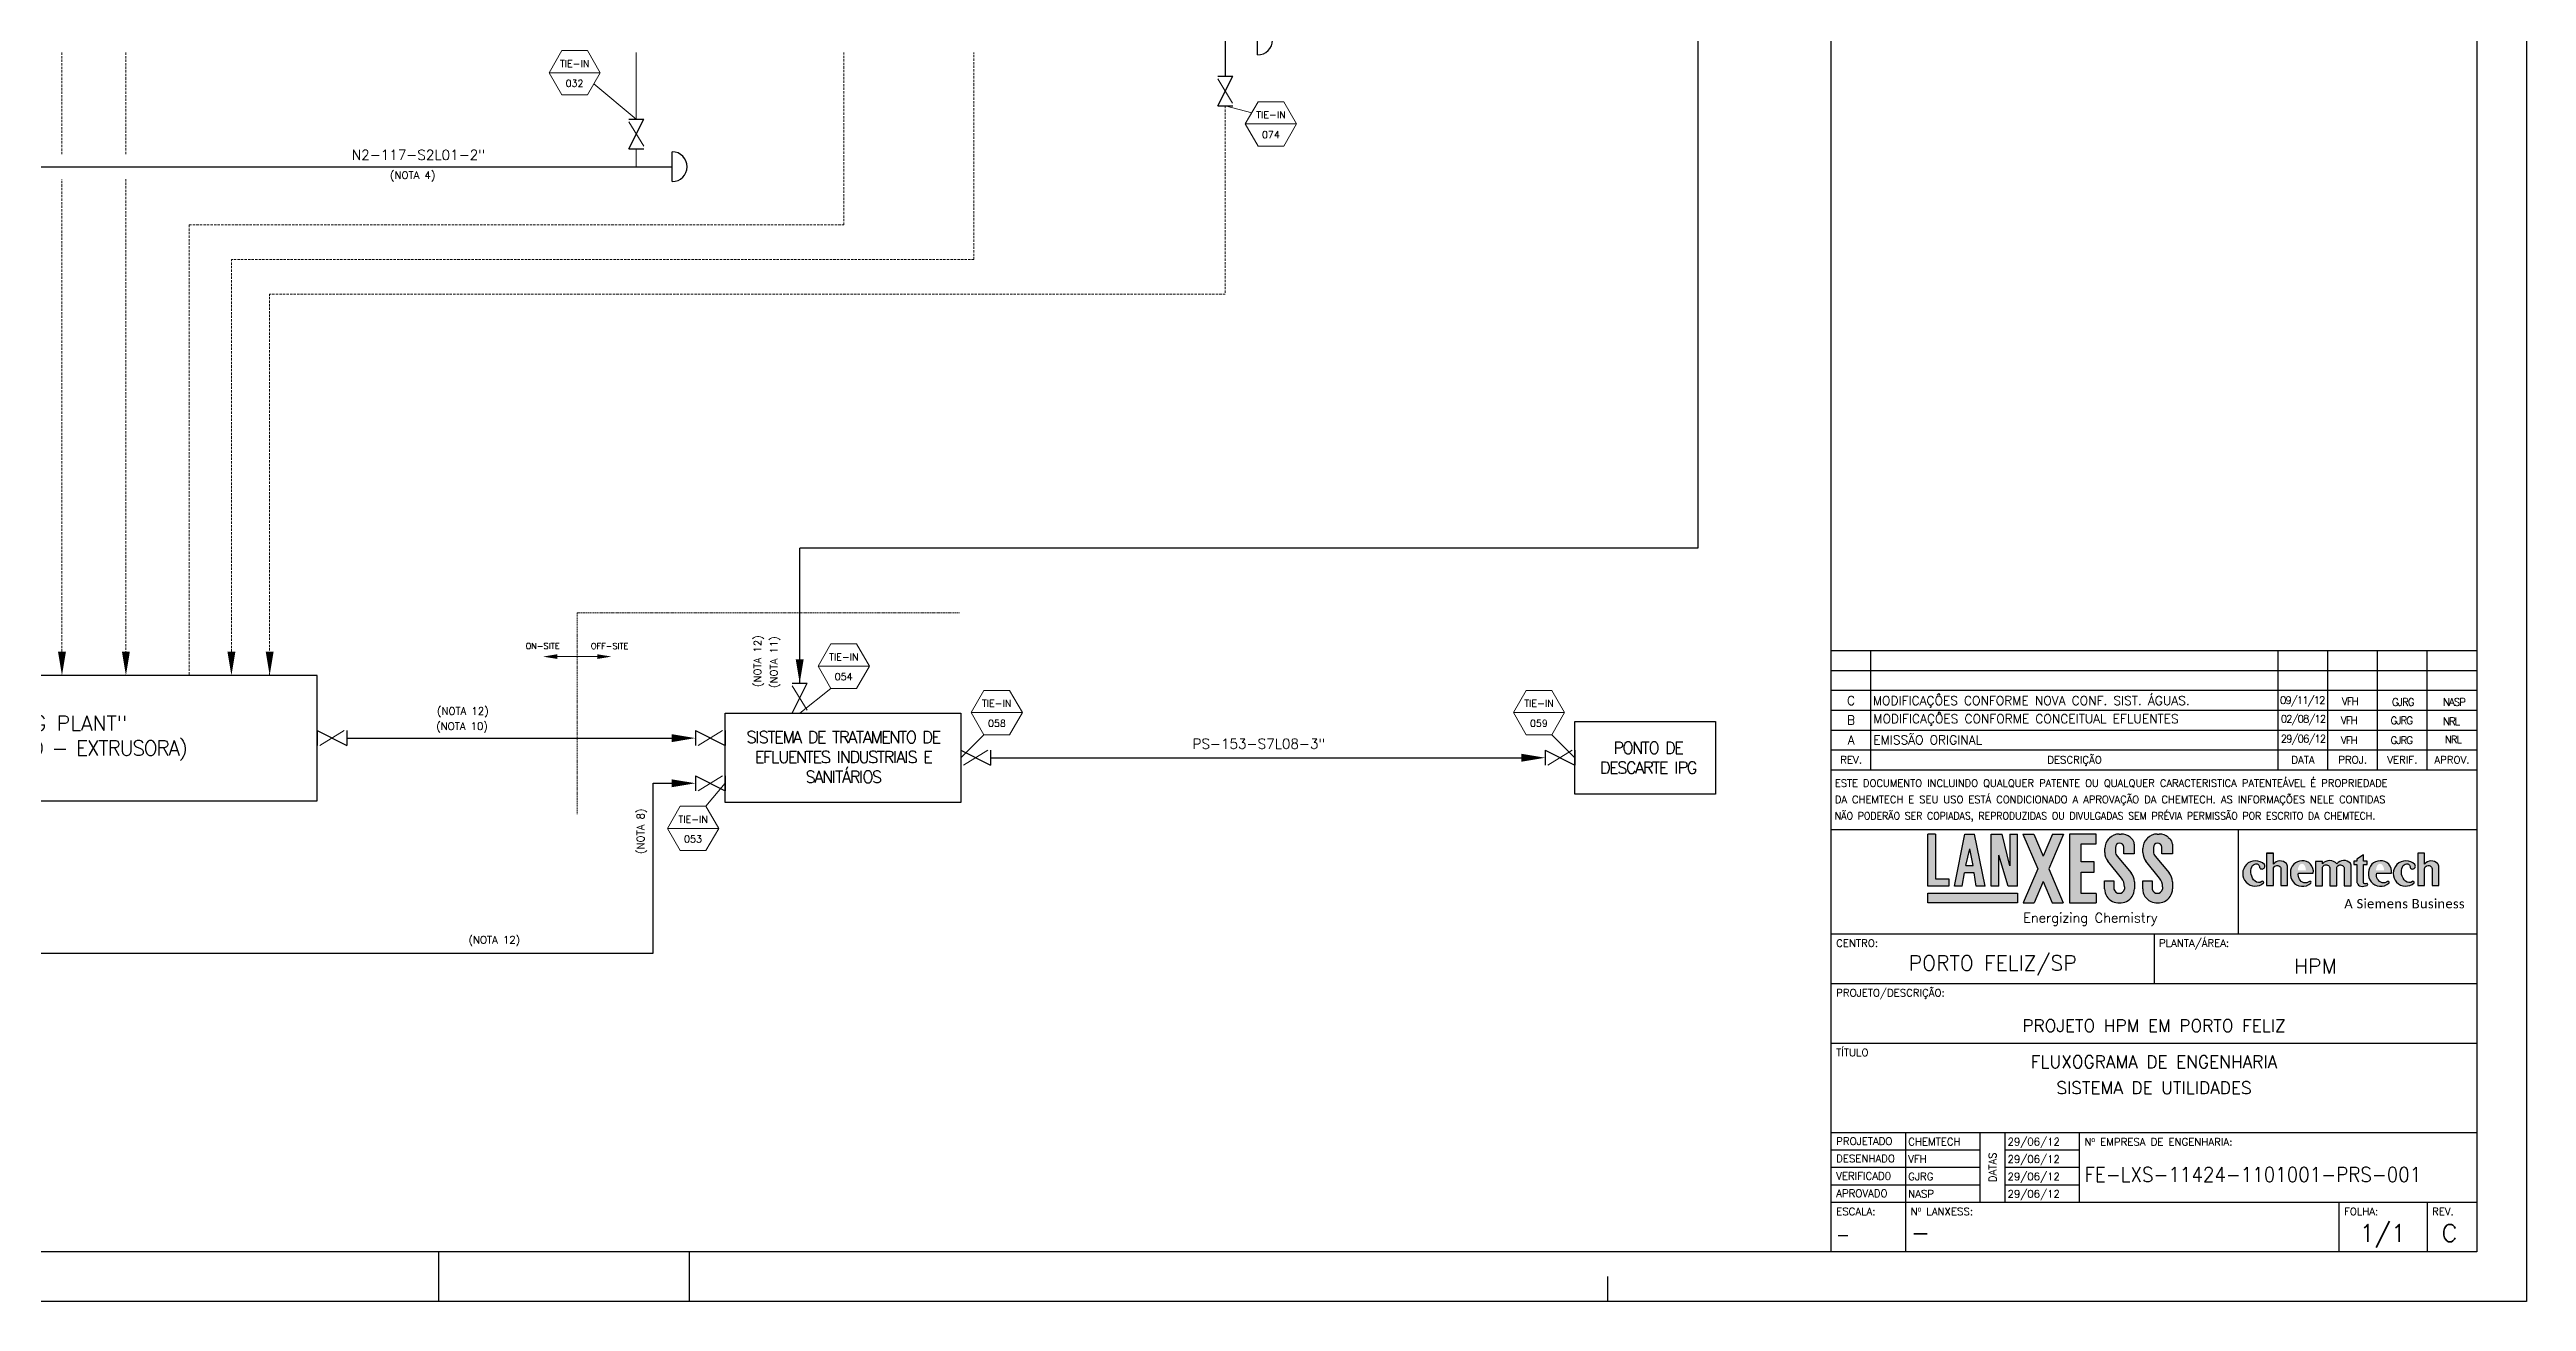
# Model space of a CAD drawing. Extents: x -2716 to 6115, y -2613 to 3624.
# Drawn here: x 877 to 6115, y -2613 to 33 of the extents above; entities that cross this region are included whole.
import ezdxf
from ezdxf.enums import TextEntityAlignment as Align

# ---------------------------------------------------------------- set-up
doc = ezdxf.new("R2010")
doc.units = 0
doc.header["$LTSCALE"] = 10
doc.header["$MEASUREMENT"] = 0
for name, pattern in [('CONTINUA', [0.6, 0.2, 0.2, 0.2]), ('DASHED', [0.75, 0.5, -0.25]), ('HIDDEN', [0.375, 0.25, -0.125])]:
    doc.linetypes.add(name, pattern=pattern)
for name, color, linetype, lineweight in [('ESCOPO ON-SITE', 91, 'DASHED', 9), ('FLUXO DO LÍQUIDO', 150, 'Continuous', 9), ('PRINCIPAIS LINHAS DE PROCESSO', 7, 'Continuous', 30), ('SPEC', 7, 'Continuous', 13), ('TEXTOS EQUIPAMENTOS', 1, 'CONTINUA', 25), ("TIE-IN's", 30, 'Continuous', 9)]:
    doc.layers.add(name, color=color, linetype=linetype, lineweight=lineweight)
for name, color, linetype in [('FORMATO', 7, 'Continuous'), ('Logomarca Chemtech A Siemens Business', 7, 'Continuous'), ('TEXTO', 2, 'Continuous'), ('Válvulas', 3, 'Continuous')]:
    doc.layers.add(name, color=color, linetype=linetype)
doc.layers.add('Logomarca Chemtech CHEMTECH', color=7, linetype='Continuous', true_color=0x004669)
doc.styles.add('LEROY', font='SIMPLEX')
doc.styles.add('ROMANS', font='romans.shx')
doc.styles.add('SYMAP', font='SYMAP', dxfattribs={"height": 4})

# ---------------------------------------------------------------- blocks, each defined once
blk = doc.blocks.new('A$C38F07699')
h = blk.add_hatch(color=256)
h.paths.add_polyline_path([(33.36, 10.2, -0.176764), (33.12, 10.85), (33.12, 11.47, -1), (34.35, 11.5), (34.35, 10.54), (35.88, 10.54), (35.88, 11.97, 0.218015), (35.54, 12.72), (35.27, 12.95, 0.179948), (33.96, 13.44), (33.66, 13.44, 0.211669), (32.18, 12.78, 0.204883), (31.56, 11.34), (31.56, 10.71, 0.171353), (32.01, 9.45), (34.01, 6.97, -0.171353), (34.45, 5.71), (34.45, 5.33, -0.75581), (32.9, 5.33), (32.9, 6.56), (31.54, 6.56), (31.54, 5.38, 0.292874), (32.7, 3.56, 0.218989), (34.74, 3.56, 0.292874), (35.9, 5.38), (35.9, 6.45, 0.176764), (35.43, 7.74)])
h.paths.add_polyline_path([(27.77, 10.2, -0.176764), (27.53, 10.85), (27.53, 11.47, -1), (28.76, 11.5), (28.76, 10.54), (30.29, 10.54), (30.29, 11.97, 0.218015), (29.95, 12.72), (29.68, 12.96, 0.179948), (28.37, 13.44), (28.07, 13.44, 0.211669), (26.59, 12.78, 0.204883), (25.97, 11.34), (25.97, 10.71, 0.171353), (26.42, 9.45), (28.42, 6.97, -0.171353), (28.86, 5.72), (28.86, 5.33, -0.75581), (27.31, 5.33), (27.31, 6.56), (25.95, 6.56), (25.95, 5.38, 0.292874), (27.11, 3.56, 0.218989), (29.15, 3.56, 0.292874), (30.31, 5.38), (30.31, 6.45, 0.176764), (29.84, 7.74)])
h.paths.add_polyline_path([(24.42, 9.34), (22.48, 9.34), (22.48, 11.99), (24.72, 11.99), (24.72, 13.44), (20.77, 13.44), (20.77, 3.34), (24.72, 3.34), (24.72, 4.72), (22.48, 4.72), (22.48, 7.86), (24.42, 7.86)])
h.paths.add_polyline_path([(19.93, 13.44), (18.32, 13.44), (16.93, 10.21), (15.55, 13.44), (13.94, 13.44), (16.13, 8.34), (13.99, 3.34), (15.6, 3.34), (16.93, 6.46), (18.27, 3.34), (19.88, 3.34), (17.74, 8.34)])
h.paths.add_polyline_path([(13.17, 13.44), (12.02, 13.44), (12.02, 8.79), (10.93, 13.44), (9.29, 13.44), (9.29, 5.79), (10.43, 5.79), (10.43, 10.32), (11.78, 5.79), (13.17, 5.79)])
h.paths.add_polyline_path([(6.87, 13.44), (5.44, 13.44), (3.9, 5.79), (5.07, 5.79), (5.37, 7.73), (6.8, 7.73), (7.1, 5.79), (8.42, 5.79)])
h.paths.add_polyline_path([(6.66, 8.8), (5.56, 8.8), (6.17, 11.27)], flags=16)
h.paths.add_polyline_path([(3.09, 6.89), (1.13, 6.89), (1.13, 13.44), (0, 13.44), (0, 5.79), (3.09, 5.79)])
blk.add_hatch(color=1).paths.add_polyline_path([(13.17, 3.34), (13.17, 4.76), (0, 4.76), (0, 3.34)])
for p, q in [((0, 5.79), (0, 13.44)), ((1.13, 13.44), (0, 13.44)), ((1.13, 13.44), (1.13, 6.89)), ((3.9, 5.79), (5.44, 13.44)), ((5.44, 13.44), (6.87, 13.44)), ((5.56, 8.8), (6.17, 11.27)), ((6.66, 8.8), (6.17, 11.27)), ((8.42, 5.79), (6.87, 13.44)), ((9.29, 5.79), (9.29, 13.44)), ((9.29, 13.44), (10.93, 13.44)), ((12.02, 8.79), (10.93, 13.44)), ((12.02, 13.44), (12.02, 8.79)), ((12.02, 13.44), (13.17, 13.44)), ((13.17, 5.79), (13.17, 13.44)), ((13.94, 13.44), (16.13, 8.34)), ((13.94, 13.44), (15.55, 13.44)), ((15.55, 13.44), (16.93, 10.21)), ((18.32, 13.44), (16.93, 10.21)), ((19.93, 13.44), (17.74, 8.34)), ((18.32, 13.44), (19.93, 13.44)), ((20.77, 13.44), (20.77, 3.34)), ((24.72, 13.44), (20.77, 13.44)), ((22.48, 9.34), (22.48, 11.99)), ((22.48, 11.99), (24.72, 11.99)), ((24.72, 11.99), (24.72, 13.44)), ((25.97, 10.71), (25.97, 11.34)), ((26.54, 12.73), (26.64, 12.84)), ((27.53, 11.47), (27.53, 10.85)), ((28.07, 13.44), (28.37, 13.44)), ((28.76, 10.54), (28.76, 11.5)), ((29.68, 12.96), (29.95, 12.72)), ((30.29, 11.97), (30.29, 10.54)), ((31.56, 10.71), (31.56, 11.34)), ((32.13, 12.73), (32.23, 12.84)), ((33.12, 11.47), (33.12, 10.85)), ((33.66, 13.44), (33.96, 13.44)), ((34.35, 10.54), (34.35, 11.5)), ((35.27, 12.95), (35.54, 12.72)), ((35.88, 11.97), (35.88, 10.54)), ((5.07, 5.79), (5.37, 7.73)), ((6.8, 7.73), (5.37, 7.73)), ((5.56, 8.8), (6.66, 8.8)), ((7.1, 5.79), (6.8, 7.73)), ((10.43, 5.79), (10.43, 10.32)), ((11.78, 5.79), (10.43, 10.32)), ((16.13, 8.34), (13.99, 3.34)), ((17.74, 8.34), (19.88, 3.34)), ((24.42, 9.34), (22.48, 9.34)), ((22.48, 4.72), (22.48, 7.86)), ((22.48, 7.86), (24.42, 7.86)), ((24.42, 7.86), (24.42, 9.34)), ((28.42, 6.97), (26.42, 9.45)), ((27.77, 10.2), (29.84, 7.74)), ((30.29, 10.54), (28.76, 10.54)), ((34.01, 6.97), (32.01, 9.45)), ((33.36, 10.2), (35.43, 7.74)), ((35.88, 10.54), (34.35, 10.54)), ((3.09, 5.79), (0, 5.79)), ((1.13, 6.89), (3.09, 6.89)), ((3.09, 6.89), (3.09, 5.79)), ((5.07, 5.79), (3.9, 5.79)), ((8.42, 5.79), (7.1, 5.79)), ((10.43, 5.79), (9.29, 5.79)), ((13.17, 5.79), (11.78, 5.79)), ((16.93, 6.46), (15.6, 3.34)), ((16.93, 6.46), (18.27, 3.34)), ((24.72, 4.72), (22.48, 4.72)), ((24.72, 4.72), (24.72, 3.34)), ((25.95, 5.38), (25.95, 6.56)), ((25.95, 6.56), (27.31, 6.56)), ((27.31, 6.56), (27.31, 5.33)), ((28.86, 5.72), (28.86, 5.33)), ((30.31, 6.45), (30.31, 5.38)), ((31.54, 5.38), (31.54, 6.56)), ((31.54, 6.56), (32.9, 6.56)), ((32.9, 6.56), (32.9, 5.33)), ((34.45, 5.71), (34.45, 5.33)), ((35.9, 6.45), (35.9, 5.38)), ((13.99, 3.34), (15.6, 3.34)), ((18.27, 3.34), (19.88, 3.34)), ((20.77, 3.34), (24.72, 3.34))]:
    blk.add_line(p, q)
at = {"color": 1}
blk.add_lwpolyline([(13.17, 3.34), (0, 3.34), (0, 4.76), (13.17, 4.76)], close=True, dxfattribs=at)
for centre, radius, start, end in [((27.97, 11.34), 2, 135.7453, 180), ((28.07, 11.44), 2, 90, 135.7453), ((28.14, 11.49), 0.613, 1.32, 181.32), ((28.37, 11.44), 2, 49.1956, 90), ((29.29, 11.97), 1, 0, 49.1956), ((33.56, 11.34), 2, 135.7453, 180), ((33.66, 11.44), 2, 90, 135.7453), ((33.73, 11.49), 0.613, 1.32, 181.32), ((33.96, 11.44), 2, 49.1956, 90), ((34.88, 11.97), 1, 0, 49.1956), ((27.97, 10.71), 2, 180, 218.8936), ((28.53, 10.85), 1, 180, 220.0971), ((28.31, 6.45), 2, 0, 40.0971), ((33.56, 10.71), 2, 180, 218.8936), ((34.12, 10.85), 1, 180, 220.0971), ((33.9, 6.45), 2, 0, 40.0971), ((27.95, 5.38), 2, 180, 245.2957), ((28.09, 5.55), 0.806, 195.8353, 344.1647), ((26.86, 5.72), 2, 0, 38.8936), ((28.31, 5.38), 2, 294.7043, 0), ((33.54, 5.38), 2, 180, 245.2957), ((33.68, 5.55), 0.806, 195.8353, 344.1647), ((32.45, 5.71), 2, 0, 38.8936), ((33.9, 5.38), 2, 294.7043, 0), ((28.13, 5.77), 2.43, 245.2957, 294.7043), ((33.72, 5.77), 2.43, 245.2957, 294.7043)]:
    blk.add_arc(centre, radius, start, end)
at = {"insert": (13.99, 1.86), "char_height": 1.3986, "width": 21.9117, "attachment_point": 1, "style": 'ROMANS'}
blk.add_mtext('Energizing Chemistry', dxfattribs=at)
blk = doc.blocks.new('FORMATO-A1-PLANTA')
at = {"layer": 'Logomarca Chemtech CHEMTECH'}
h = blk.add_hatch(color=256, dxfattribs=at)
h.paths.add_polyline_path([(785.71, 87.49, -0.214068), (786.52, 88.09, -0.455369), (787.25, 87.37, 0.15347), (787.26, 87.3, 1.01498), (788.23, 87.9, 0.050634), (788.22, 87.92, 0.425636), (784.61, 87.91, 0.978494), (788.08, 84.24, 0.23714), (788.11, 84.33, 0.548022), (787.72, 84.53, -0.389355), (786.34, 84.58, -0.318858)])
h.paths.add_polyline_path([(790.04, 87.04, -0.102016), (790.08, 87.26, -0.59808), (791.47, 87.37, -0.141523), (791.56, 87.08), (791.56, 83.71), (792.91, 83.71), (792.91, 87.44, 0.173891), (792.66, 88.13, 0.446921), (790.04, 88), (790.04, 90.22), (788.68, 90.22), (788.68, 83.71), (790.04, 83.71)])
h.paths.add_polyline_path([(795.1, 86.18), (798.07, 86.18, 0.481605), (795.77, 88.69, 0.405957), (793.46, 86.32, 0.41375), (795.67, 83.54, 0.210777), (797.58, 84.2, 0.087882), (797.6, 84.23, 0.736085), (797.31, 84.52, -0.197649), (796.2, 84.24, -0.38087)])
edge = h.paths.add_edge_path(flags=16)
edge.add_ellipse((795.78, 86.74), major_axis=(0, -1.35), ratio=0.602411, start_angle=90, end_angle=270, ccw=False)
edge.add_line((796.6, 86.74), (794.97, 86.74))
h.paths.add_polyline_path([(799.93, 87.22, -0.15285), (800.03, 87.53, -0.472416), (801.26, 87.63, -0.194794), (801.41, 87.25), (801.41, 83.61), (802.82, 83.61), (802.82, 87.21, -0.155769), (802.92, 87.53, -0.548065), (804.23, 87.47, -0.132363), (804.3, 87.19), (804.3, 83.61), (805.71, 83.61), (805.71, 87.79, 0.195069), (805.55, 88.18, 0.442361), (802.82, 88.09, 0.440229), (799.93, 88.1), (799.93, 88.53), (798.53, 88.53), (798.53, 83.61), (799.93, 83.61)])
h.paths.add_polyline_path([(808.21, 87.96), (808.91, 87.96), (808.91, 88.59), (808.21, 88.59), (808.21, 89.85), (806.87, 88.99), (806.87, 88.59), (806.27, 88.59), (806.27, 87.96), (806.87, 87.96), (806.87, 84.41, 0.084829), (806.9, 84.23, 0.252846), (807.64, 83.56, 0.149476), (808.91, 83.75, 0.608224), (808.92, 84.13, 0.302928), (808.79, 84.12, -0.196324), (808.46, 84.02, -0.381617), (808.21, 84.32)])
h.paths.add_polyline_path([(810.84, 86.18), (813.81, 86.18, 0.481605), (811.51, 88.69, 0.405957), (809.2, 86.32, 0.41375), (811.41, 83.54, 0.210777), (813.31, 84.2, 0.087882), (813.34, 84.23, 0.736085), (813.04, 84.52, -0.197649), (811.93, 84.24, -0.38087)])
edge = h.paths.add_edge_path(flags=16)
edge.add_ellipse((811.52, 86.74), major_axis=(0, -1.35), ratio=0.602411, start_angle=90, end_angle=270, ccw=False)
edge.add_line((812.33, 86.74), (810.7, 86.74))
h.paths.add_polyline_path([(816.02, 87.49, -0.214068), (816.83, 88.09, -0.455369), (817.56, 87.37, 0.15347), (817.57, 87.3, 1.01498), (818.54, 87.9, 0.050634), (818.53, 87.92, 0.425636), (814.92, 87.91, 0.978494), (818.39, 84.24, 0.23714), (818.42, 84.33, 0.548022), (818.03, 84.53, -0.389355), (816.64, 84.58, -0.318858)])
h.paths.add_polyline_path([(820.48, 87.04, -0.102016), (820.52, 87.26, -0.59808), (821.91, 87.37, -0.141523), (822, 87.08), (822, 83.71), (823.35, 83.71), (823.35, 87.44, 0.173891), (823.1, 88.13, 0.446921), (820.48, 88), (820.48, 90.22), (819.12, 90.22), (819.12, 83.71), (820.48, 83.71)])
at = {"color": 6}
for p, q in [((701, 10), (701, 584)), ((420.5, 10), (420.5, 0))]:
    blk.add_line(p, q, dxfattribs=at)
at = {"color": 8}
for p, q in [((831, 584), (831, 10)), ((831, 10), (25, 10))]:
    blk.add_line(p, q, dxfattribs=at)
at = {"color": 4, "linetype": 'Continuous'}
for p, q in [((701, 107), (831, 107)), ((701, 95), (831, 95)), ((783, 74), (783, 95)), ((701, 74), (831, 74)), ((766, 74), (766, 64)), ((701, 64), (831, 64)), ((701, 52), (831, 52)), ((701, 34), (831, 34)), ((701, 20), (831, 20)), ((716, 10), (716, 20)), ((803.28, 10), (803.28, 20)), ((821, 20), (821, 10))]:
    blk.add_line(p, q, dxfattribs=at)
at = {"color": 7, "linetype": 'Continuous'}
for p, q in [((701, 30.5), (731, 30.5)), ((716, 20), (716, 34)), ((731, 20), (731, 34)), ((736, 20), (736, 34)), ((736, 30.5), (751, 30.5)), ((751, 20), (751, 34)), ((701, 27), (731, 27)), ((736, 27), (751, 27)), ((701, 23.5), (731, 23.5)), ((736, 23.5), (751, 23.5))]:
    blk.add_line(p, q, dxfattribs=at)
at = {"color": 7}
for p, q in [((471, 10), (471, 0)), ((656, 0), (656, 5))]:
    blk.add_line(p, q, dxfattribs=at)
blk.add_lwpolyline([(0, 0), (0, 594), (841, 594), (841, 0)], close=True, dxfattribs=at)
at = {"layer": 'FORMATO'}
blk.add_line((701, 131), (831, 131), dxfattribs=at)
at = {"layer": 'FORMATO', "color": 7, "linetype": 'Continuous'}
for p, q in [((709, 107), (709, 131)), ((791, 107), (791, 131)), ((801, 107), (801, 131)), ((811, 107), (811, 131)), ((821, 107), (821, 131)), ((701, 111), (831, 111))]:
    blk.add_line(p, q, dxfattribs=at)
at = {"layer": 'FORMATO', "color": 7}
for p, q in [((701, 127), (831, 127)), ((701, 123), (831, 123)), ((701, 119), (831, 119)), ((701, 115), (831, 115))]:
    blk.add_line(p, q, dxfattribs=at)
at = {"layer": 'Logomarca Chemtech CHEMTECH'}
blk.add_line((788.68, 90.22), (790.04, 90.22), dxfattribs=at)
for points in [[(791.47, 87.37, -0.141523), (791.56, 87.08), (791.56, 83.71), (792.91, 83.71), (792.91, 87.44, 0.173891), (792.66, 88.13, 0.446921), (790.04, 88), (790.04, 90.22), (788.68, 90.22), (788.68, 83.71), (790.04, 83.71), (790.04, 87.04, -0.102016), (790.08, 87.26, -0.59808)], [(821.91, 87.37, -0.141523), (822, 87.08), (822, 83.71), (823.35, 83.71), (823.35, 87.44, 0.173891), (823.1, 88.13, 0.446921), (820.48, 88), (820.48, 90.22), (819.12, 90.22), (819.12, 83.71), (820.48, 83.71), (820.48, 87.04, -0.102016), (820.52, 87.26, -0.59808)], [(788.22, 87.92, 0.425636), (784.61, 87.91, 0.978494), (788.08, 84.24, 0.23714), (788.11, 84.33, 0.548022), (787.72, 84.53, -0.389355), (786.34, 84.58, -0.318858), (785.71, 87.49, -0.214068), (786.52, 88.09, -0.455369), (787.25, 87.37, 0.15347), (787.26, 87.3, 1.01498), (788.23, 87.9, 0.050634)], [(795.1, 86.18), (798.07, 86.18, 0.481605), (795.77, 88.69, 0.405957), (793.46, 86.32, 0.41375), (795.67, 83.54, 0.210777), (797.58, 84.2, 0.087882), (797.6, 84.23, 0.736085), (797.31, 84.52, -0.197649), (796.2, 84.24, -0.38087)], [(804.23, 87.45, -0.125099), (804.3, 87.19), (804.3, 83.61), (805.71, 83.61), (805.71, 87.79, 0.195069), (805.55, 88.18, 0.442361), (802.82, 88.09, 0.440229), (799.93, 88.1), (799.93, 88.53), (798.53, 88.53), (798.53, 83.61), (799.93, 83.61), (799.93, 87.22, -0.15285), (800.03, 87.53, -0.472416), (801.26, 87.63, -0.194794), (801.41, 87.25), (801.41, 83.61), (802.82, 83.61), (802.82, 87.21, -0.148459), (802.91, 87.51, -0.561303)], [(810.84, 86.18), (813.81, 86.18, 0.481605), (811.51, 88.69, 0.405957), (809.2, 86.32, 0.41375), (811.41, 83.54, 0.210777), (813.31, 84.2, 0.087882), (813.34, 84.23, 0.736085), (813.04, 84.52, -0.197649), (811.93, 84.24, -0.38087)], [(816.83, 88.09, -0.455369), (817.56, 87.37, 0.15347), (817.57, 87.3, 1.01498), (818.54, 87.9, 0.050634), (818.53, 87.92, 0.425636), (814.92, 87.91, 0.978494), (818.39, 84.24, 0.23714), (818.42, 84.33, 0.548022), (818.03, 84.53, -0.389355), (816.64, 84.58, -0.318858), (816.02, 87.49, -0.214068)]]:
    blk.add_lwpolyline(points, format="xyb", close=True, dxfattribs=at)
blk.add_lwpolyline([(808.46, 84.02, -0.381616), (808.21, 84.32), (808.21, 87.96), (808.91, 87.96), (808.91, 88.59), (808.21, 88.59), (808.21, 89.85), (806.87, 88.99), (806.87, 88.59), (806.27, 88.59), (806.27, 87.96), (806.87, 87.96), (806.87, 84.41, 0.084829), (806.9, 84.23, 0.252846), (807.64, 83.56, 0.148192), (808.9, 83.74, 0.625883), (808.92, 84.13, 0.302928), (808.79, 84.12, -0.196324), (808.46, 84.02)], format="xyb", dxfattribs=at)
at = {"xscale": 1.372674657226609, "yscale": 1.372674657226609, "zscale": 1.372674657226609}
blk.add_blockref('A$C38F07699', (720.44, 75.62), dxfattribs=at)
at = {"color": 7, "style": 'ROMANS'}
for s, width, p in [('ESTE DOCUMENTO INCLUINDO QUALQUER PATENTE OU QUALQUER CARACTERISTICA PATENTEÁVEL É PROPRIEDADE', 0.98, (701.72, 103.57)), ('DA CHEMTECH E SEU USO ESTÁ CONDICIONADO A APROVAÇÃO DA CHEMTECH. AS INFORMAÇÕES NELE CONTIDAS', 0.98, (701.72, 100.27)), ('NÃO PODERÃO SER COPIADAS, REPRODUZIDAS OU DIVULGADAS SEM PRÉVIA PERMISSÃO POR ESCRITO DA CHEMTECH.', 0.92, (701.72, 96.97))]:
    blk.add_text(s, height=1.5, dxfattribs=dict(at, width=width)).set_placement(p)
for s, p in [('CENTRO:', (702, 71.36)), ('PLANTA/ÁREA:', (767, 71.36)), ('PROJETO/DESCRIÇÃO:', (702, 61.36)), ('TÍTULO', (702, 49.36)), ('Nº EMPRESA DE ENGENHARIA:', (752, 31.36)), ('ESCALA:', (702, 17.36)), ('Nº LANXESS:', (717, 17.36)), ('FOLHA:', (804.28, 17.36)), ('REV.', (822, 17.36))]:
    blk.add_text(s, height=1.5, dxfattribs=at).set_placement(p)
at = {"color": 7, "linetype": 'ByBlock', "style": 'ROMANS'}
for s, p in [('PROJETADO', (702, 31.5)), ('VERIFICAD0', (702, 24.5)), ('DESENHADO', (702, 28)), ('APROVADO', (702, 21))]:
    blk.add_text(s, height=1.5, dxfattribs=at).set_placement(p)
blk.add_text('DATAS', height=1.5, rotation=90, dxfattribs=at).set_placement((733.5, 27), align=Align.MIDDLE)
at = {"color": 3, "linetype": 'Continuous', "style": 'ROMANS'}
for tag, height, p in [('CENTRO', 3, (733.5, 67.89)), ('PLANTA-ÁREA', 3, (798.5, 67.46)), ('Nº_PROJETO', 2.5, (766, 60.5)), ('PROJETO/DESCRIÇÃO', 2.5, (766, 55.5))]:
    blk.add_attdef(tag, text='', height=height, dxfattribs=at).set_placement(p, align=Align.MIDDLE)
at = {"color": 3, "style": 'ROMANS'}
for tag, p in [('TITULO_1', (766, 48.22)), ('TITULO_2', (766, 43)), ('TITULO_3', (766, 37.78))]:
    blk.add_attdef(tag, text='', height=2.5, dxfattribs=at).set_placement(p, align=Align.MIDDLE)
at = {"color": 2, "style": 'ROMANS'}
for tag, p in [('PROJ.', (716.5, 31.4)), ('DATA1', (736.5, 31.4)), ('VERIF.', (716.5, 24.4)), ('DES.', (716.5, 27.9)), ('DATA2', (736.5, 27.9)), ('DATA3', (736.5, 24.4)), ('APROV.', (716.5, 20.9)), ('DATA4', (736.5, 20.9))]:
    blk.add_attdef(tag, p, '', height=1.5, dxfattribs=at)
blk.add_attdef('NºARQUIVO.DWG', (836, 10), '', height=2, rotation=90, dxfattribs=at)
at = {"color": 3, "linetype": 'Continuous', "style": 'ROMANS'}
for tag, p, height in [('NºEMPRESA_ENGENHARIA', (752, 24.03), 3), ('ESC', (702, 12.17), 2.5)]:
    blk.add_attdef(tag, p, '', height=height, dxfattribs=at)
at = {"color": 4, "linetype": 'Continuous', "style": 'ROMANS'}
blk.add_attdef('NºLANXESS', (717, 12.09), '', height=3.5, dxfattribs=at)
for tag, p in [('A', (825.5, 13.75)), ('-', (812.08, 13.75))]:
    blk.add_attdef(tag, text='', height=3.5, dxfattribs=at).set_placement(p, align=Align.MIDDLE_CENTER)
at = {"layer": 'FORMATO', "color": 7, "style": 'ROMANS'}
for s, p in [('REV.', (705, 109)), ('DESCRIÇÃO', (750, 109)), ('DATA', (796, 109)), ('PROJ.', (806, 109)), ('VERIF.', (816, 109)), ('APROV.', (826, 109))]:
    blk.add_text(s, height=1.5, dxfattribs=at).set_placement(p, align=Align.MIDDLE_CENTER)
at = {"layer": 'Logomarca Chemtech A Siemens Business', "insert": (804.32, 80.98), "char_height": 1.8722, "width": 54.314, "attachment_point": 1, "style": 'ROMANS'}
blk.add_mtext('{\\fCalibri|b0|i0|c0|p34;\\T1.05;A Siemens Business}', dxfattribs=at)
blk = doc.blocks.new('000')
for p, q in [((-3, -1.5), (-3, 1.5)), ((3, -1.5), (-3, 1.5)), ((3, -1.5), (3, 1.5))]:
    blk.add_line(p, q)
at = {"style": 'LEROY', "text_generation_flag": 2, "width": 0.7}
blk.add_attdef('L', text='', height=5, rotation=180, dxfattribs=at).set_placement((0, 5), (2, 5), align=Align.FIT)
at = {"style": 'LEROY'}
for tag, height, width, p, p2 in [('T', 5, 0.6, (-1, 0), (1, 0)), ('O', 2, 1.3125, (-1, -1.01), (1, -1.01))]:
    blk.add_attdef(tag, text='', height=height, dxfattribs=dict(at, width=width)).set_placement(p, p2, align=Align.FIT)
for tag, height, rotation, width, p, p2 in [('/', 1.95, 0.2191, 3.589744, (-2.99, -0.85), (3.01, -0.82)), ('T', 5, 330, 0.890345, (-1.29, 0.74), (1.29, -0.74)), ('-', 3, 90, 1.166667, (5.29, -1.5), (5.29, 1.5))]:
    blk.add_attdef(tag, text='', height=height, rotation=rotation, dxfattribs=dict(at, width=width)).set_placement(p, p2, align=Align.FIT)
at = {"style": 'SYMAP'}
for p in [(-2.11, 1.05), (0, 0)]:
    blk.add_attdef('I', text='', height=5.33, dxfattribs=at).set_placement(p, align=Align.MIDDLE)
at = {"flags": 3}
blk.add_attdef('BREAKDIM', (0, 0), '', height=0.5, dxfattribs=at)
at = {"style": 'SYMAP'}
blk.add_attdef('I', text='', height=5.33, rotation=180, dxfattribs=at).set_placement((2.04, -1.05), align=Align.MIDDLE)
blk = doc.blocks.new('PI0008')
blk.add_line((3, 0), (-3, 0))
blk.add_arc((0, 0), 3, 0, 180)

msp = doc.modelspace()

# ---------------------------------------------------------------- linework, layer by layer
at = {"layer": 'ESCOPO ON-SITE'}
for p, q in [((903.7, -188.5), (903.7, 26.6)), ((1038.9, 26.6), (1038.9, -188.5)), ((2556.7, -337.7), (2556.7, 26.6)), ((2832.2, -411.1), (2832.2, 26.6)), ((3363.4, -86.3), (3363.4, -483.9)), ((903.7, -1239.5), (903.7, -241)), ((1038.9, -241), (1038.9, -1239.5)), ((1172.8, -337.7), (1172.8, -1289.9)), ((1172.8, -337.7), (2556.7, -337.7)), ((1262, -1239.5), (1262, -411.1)), ((2832.2, -411.1), (1262, -411.1)), ((3363.4, -483.9), (1342.9, -483.9)), ((1342.9, -1289.9), (1342.9, -483.9))]:
    msp.add_line(p, q, dxfattribs=at)
at = {"layer": 'ESCOPO ON-SITE', "linetype": 'HIDDEN'}
for p, q in [((1993.1, -1157.7), (2801.3, -1157.7)), ((1993.2, -1157.7), (1993.3, -1583))]:
    msp.add_line(p, q, dxfattribs=at)
at = {"layer": 'ESCOPO ON-SITE'}
for points in [[(912.1, -1239.5), (903.7, -1289.9), (895.3, -1239.5)], [(1047.3, -1239.5), (1038.9, -1289.9), (1030.5, -1239.5)], [(1270.4, -1239.5), (1262, -1289.9), (1253.6, -1239.5)], [(1351.3, -1239.5), (1342.9, -1289.9), (1334.5, -1239.5)]]:
    msp.add_solid(points, dxfattribs=at)
at = {"layer": 'FLUXO DO LÍQUIDO'}
for p, q in [((2118.2, 26.6), (2118.2, -114.1)), ((2118.2, -177.1), (2118.2, -214.8))]:
    msp.add_line(p, q, dxfattribs=at)
at = {"layer": 'FLUXO DO LÍQUIDO', "color": 0}
msp.add_line((2035.4, -1250), (1951.2, -1250), dxfattribs=at)
at = {"layer": 'PRINCIPAIS LINHAS DE PROCESSO', "color": 0}
for p, q in [((4362.7, 3071.4), (4362.7, -1021)), ((3363.4, 52.9), (3363.4, -23.3)), ((-582.3, -214.8), (2194.2, -214.8)), ((4362.7, -1021), (2463.6, -1021)), ((2463.6, -1306.2), (2463.6, -1021)), ((1506.4, -1422.6), (2192.7, -1422.2)), ((2867.4, -1463.7), (3989.4, -1463.7)), ((2154, -1876.4), (2154, -1517.6)), ((2154, -1517.6), (2192.7, -1517.7)), ((-898.8, -1876.4), (2154, -1876.4))]:
    msp.add_line(p, q, dxfattribs=at)
for points in [[(2472, -1255.8), (2463.6, -1306.2), (2455.2, -1255.8)], [(2192.7, -1413.9), (2243.1, -1422.2), (2192.7, -1430.7)], [(3989.4, -1455.3), (4039.8, -1463.7), (3989.4, -1472.1)], [(2192.7, -1509.3), (2243.1, -1517.6), (2192.7, -1526.1)]]:
    msp.add_solid(points, dxfattribs=at)
at = {"layer": 'SPEC'}
for points in [[(1951.2, -1255), (1921, -1250), (1951.2, -1245)], [(2035.4, -1255), (2065.7, -1250), (2035.4, -1245)]]:
    msp.add_solid(points, dxfattribs=at)
at = {"layer": 'TEXTOS EQUIPAMENTOS'}
for points in [[(142.2, -1554.5), (1443.4, -1554.5), (1443.4, -1289.9), (142.2, -1289.9)], [(2804.4, -1558.2), (2306.1, -1558.2), (2306.1, -1369.2), (2804.4, -1369.2)], [(4102.8, -1386.9), (4400.3, -1386.9), (4400.3, -1540.5), (4102.8, -1540.5)]]:
    msp.add_lwpolyline(points, close=True, dxfattribs=at)
at = {"layer": "TIE-IN's"}
for p, q in [((2041.9, -16.3), (1933.6, -16.3)), ((2118.2, -114.1), (2028.3, -39.7)), ((3419.5, -101), (3363.4, -86.3)), ((3514.2, -124.5), (3405.9, -124.5)), ((2610.9, -1270.2), (2502.6, -1270.2)), ((2463.6, -1369.2), (2529.7, -1317.1)), ((2826.2, -1368.3), (2934.5, -1368.3)), ((4080.9, -1368.3), (3972.7, -1368.3)), ((2804.4, -1463.7), (2853.3, -1415.2)), ((4102.8, -1463.7), (4053.9, -1415.2)), ((2265.3, -1566.2), (2306.1, -1517.6)), ((2292.4, -1613.1), (2184.1, -1613.1))]:
    msp.add_line(p, q, dxfattribs=at)
for points in [[(1933.6, -16.3), (1960.7, -63.1), (2014.8, -63.1), (2041.9, -16.3), (2014.8, 30.6), (1960.7, 30.6)], [(3405.9, -124.5), (3433, -171.4), (3487.1, -171.4), (3514.2, -124.5), (3487.1, -77.6), (3433, -77.6)], [(2502.6, -1270.2), (2529.7, -1317.1), (2583.8, -1317.1), (2610.9, -1270.2), (2583.8, -1223.3), (2529.7, -1223.3)], [(2934.5, -1368.3), (2907.4, -1415.2), (2853.3, -1415.2), (2826.2, -1368.3), (2853.3, -1321.4), (2907.4, -1321.4)], [(3972.7, -1368.3), (3999.7, -1415.2), (4053.9, -1415.2), (4080.9, -1368.3), (4053.9, -1321.4), (3999.7, -1321.4)], [(2184.1, -1613.1), (2211.2, -1660), (2265.3, -1660), (2292.4, -1613.1), (2265.3, -1566.2), (2211.2, -1566.2)]]:
    msp.add_lwpolyline(points, close=True, dxfattribs=at)

# ---------------------------------------------------------------- block references
at = {"layer": 'FORMATO'}
ref = msp.add_blockref('FORMATO-A1-PLANTA', (-2715.7, -2612.6), dxfattribs=dict(at, xscale=10.49999999999983, yscale=10.49999999999983, zscale=10.49999999999983))
ref.add_attrib('CENTRO', 'PORTO FELIZ/SP', dxfattribs={"layer": '0', "color": 3, "linetype": 'Continuous', "height": 31.5, "style": 'ROMANS'}).set_placement((4986.1, -1899.8), align=Align.MIDDLE)
ref.add_attrib('PLANTA-ÁREA', 'HPM', dxfattribs={"layer": '0', "color": 3, "linetype": 'Continuous', "height": 31.5, "style": 'ROMANS'}).set_placement((5668.6, -1904.2), align=Align.MIDDLE)
ref.add_attrib('PROJETO/DESCRIÇÃO', 'PROJETO HPM EM PORTO FELIZ', dxfattribs={"layer": '0', "color": 3, "linetype": 'Continuous', "height": 26.25, "style": 'ROMANS'}).set_placement((5327.3, -2029.8), align=Align.MIDDLE)
ref.add_attrib('TITULO_1', 'FLUXOGRAMA DE ENGENHARIA', dxfattribs={"layer": '0', "color": 3, "height": 26.25, "style": 'ROMANS'}).set_placement((5327.3, -2106.3), align=Align.MIDDLE)
ref.add_attrib('TITULO_2', 'SISTEMA DE UTILIDADES', dxfattribs={"layer": '0', "color": 3, "height": 26.25, "style": 'ROMANS'}).set_placement((5327.3, -2161.1), align=Align.MIDDLE)
ref.add_attrib('NºEMPRESA_ENGENHARIA', 'FE-LXS-11424-1101001-PRS-001', (5180.3, -2360.2), dxfattribs={"layer": '0', "color": 3, "linetype": 'Continuous', "height": 31.5, "style": 'ROMANS', "width": 0.9})
ref.add_attrib('ESC', '-', (4655.3, -2484.8), dxfattribs={"layer": '0', "color": 3, "linetype": 'Continuous', "height": 26.2, "style": 'ROMANS'})
ref.add_attrib('NºLANXESS', '-', (4812.8, -2485.7), dxfattribs={"layer": '0', "color": 4, "linetype": 'Continuous', "height": 36.8, "style": 'ROMANS'})
ref.add_attrib('-', '1/1', dxfattribs={"layer": '0', "color": 4, "linetype": 'Continuous', "height": 36.75, "style": 'ROMANS'}).set_placement((5811.2, -2468.2), align=Align.MIDDLE_CENTER)
ref.add_attrib('A', 'C', dxfattribs={"layer": '0', "color": 4, "linetype": 'Continuous', "height": 36.8, "style": 'ROMANS'}).set_placement((5952.1, -2468.2), align=Align.MIDDLE_CENTER)
ref.add_attrib('PROJ.', 'CHEMTECH', (4807.6, -2282.9), dxfattribs={"layer": '0', "color": 2, "height": 15.75, "style": 'ROMANS'})
ref.add_attrib('DATA1', '29/06/12', (5017.6, -2282.9), dxfattribs={"layer": '0', "color": 2, "height": 15.75, "style": 'ROMANS'})
ref.add_attrib('DES.', 'VFH', (4807.6, -2319.6), dxfattribs={"layer": '0', "color": 2, "height": 15.75, "style": 'ROMANS'})
ref.add_attrib('DATA2', '29/06/12', (5017.6, -2319.6), dxfattribs={"layer": '0', "color": 2, "height": 15.75, "style": 'ROMANS'})
ref.add_attrib('VERIF.', 'GJRG', (4807.6, -2356.4), dxfattribs={"layer": '0', "color": 2, "height": 15.75, "style": 'ROMANS'})
ref.add_attrib('DATA3', '29/06/12', (5017.6, -2356.4), dxfattribs={"layer": '0', "color": 2, "height": 15.75, "style": 'ROMANS'})
ref.add_attrib('APROV.', 'NASP', (4807.6, -2393.1), dxfattribs={"layer": '0', "color": 2, "height": 15.75, "style": 'ROMANS'})
ref.add_attrib('DATA4', '29/06/12', (5017.6, -2393.1), dxfattribs={"layer": '0', "color": 2, "height": 15.75, "style": 'ROMANS'})
at = {"layer": 'Válvulas', "xscale": 10.49999999999997, "yscale": 10.49999999999997, "zscale": 10.49999999999997, "rotation": 270}
for p in [(3431.9, 52.9), (2194.2, -214.8)]:
    msp.add_blockref('PI0008', p, dxfattribs=at)
at = {"layer": 'Válvulas'}
for p, xscale, yscale, zscale, rotation in [((3363.4, -54.8), 10.49999999999997, 10.49999999999997, 10.49999999999997, 270), ((2118.2, -145.6), 10.49999999999997, 10.49999999999997, 10.49999999999997, 270), ((2463.6, -1337.7), 10.50000000000011, 10.50000000000011, 10.50000000000011, 270), ((1474.9, -1422.2), 10.49999999999983, 10.49999999999983, 10.49999999999983, 180), ((2274.6, -1422.2), 10.49999999999955, 10.49999999999955, 10.49999999999955, 180), ((2835.9, -1463.7), 10.49999999999955, 10.49999999999955, 10.49999999999955, 180), ((4071.3, -1463.7), 10.49999999999955, 10.49999999999955, 10.49999999999955, 180), ((2274.6, -1517.6), 10.49999999999955, 10.49999999999955, 10.49999999999955, 180)]:
    msp.add_blockref('000', p, dxfattribs=dict(at, xscale=xscale, yscale=yscale, zscale=zscale, rotation=rotation)).add_auto_attribs({'/': '/'})

# ---------------------------------------------------------------- texts
at = {"layer": 'FLUXO DO LÍQUIDO', "color": 0, "attachment_point": 1, "style": 'ROMANS'}
for s, insert, char_height, width in [('N2-117-S2L01-2"', (1516.6, -179.3), 21, 555.175), ('ON-SITE', (1884.2, -1221.3), 12.6, 333.105), ('OFF-SITE', (2022.1, -1221.4), 12.6, 333.105)]:
    msp.add_mtext(s, dxfattribs=dict(at, insert=insert, char_height=char_height, width=width))
at = {"layer": 'FLUXO DO LÍQUIDO', "char_height": 15.75, "width": 867.992, "attachment_point": 1, "style": 'ROMANS'}
for s, insert in [('(NOTA 4)', (1597.3, -225)), ('(NOTA 12)', (1696.6, -1357.1)), ('(NOTA 10)', (1695, -1389.3)), ('(NOTA 12)', (1763.3, -1840.6))]:
    msp.add_mtext(s, dxfattribs=dict(at, insert=insert))
at = {"layer": 'FLUXO DO LÍQUIDO', "char_height": 15.75, "width": 867.992, "attachment_point": 1, "rotation": 90, "style": 'ROMANS'}
for s, insert in [('(NOTA 12)', (2366.7, -1314.4)), ('(NOTA 11)', (2401.2, -1316.4)), ('(NOTA 8)', (2119.4, -1667))]:
    msp.add_mtext(s, dxfattribs=dict(at, insert=insert))
at = {"layer": 'TEXTO', "style": 'ROMANS'}
for s, insert, char_height, width, attachment_point in [('C', (4686.7, -1343), 18.9, 84, 5), ('\\pi5.0002;MODIFICAÇÔES CONFORME NOVA CONF. SIST. ÁGUAS.', (4727.8, -1345.7), 18.9, 861, 4), ('{\\T0.75;09/11/12}', (5640.7, -1344.8), 15.75, 105, 5), ('{\\T0.75;VFH}', (5724.5, -1336.6), 15.75, 636.23, 1), ('{\\T0.75;GJRG}', (5830.6, -1338.1), 15.75, 636.23, 1), ('{\\T0.75;NASP}', (5938.3, -1338.1), 15.75, 636.23, 1), ('B', (4686.8, -1384.1), 18.9, 84, 5), ('\\pi5.0002;EMISSÃO ORIGINAL', (4728.8, -1426.1), 18.9, 861, 4), ('{\\T0.75;02/08/12}', (5642.3, -1384.1), 15.75, 105, 5), ('{\\T0.75;29/06/12}', (5642.3, -1426.1), 15.75, 105, 5), ('{\\T0.75;VFH}', (5722.4, -1376.9), 15.75, 636.23, 1), ('{\\T0.75;GJRG}', (5827.4, -1376.9), 15.75, 636.23, 1), ('{\\T0.75;NRL}', (5938.3, -1378.9), 15.75, 636.23, 1), ('A', (4686.8, -1426.1), 18.9, 84, 5), ('{\\T0.75;VFH}', (5722.4, -1418.9), 15.75, 636.23, 1), ('{\\T0.75;GJRG}', (5827.4, -1418.9), 15.75, 636.23, 1), ('{\\T0.75;NRL}', (5942.2, -1417.3), 15.75, 636.23, 1)]:
    msp.add_mtext(s, dxfattribs=dict(at, insert=insert, char_height=char_height, width=width, attachment_point=attachment_point))
at = {"layer": 'TEXTO', "color": 0, "style": 'ROMANS'}
for s, insert, char_height, width, attachment_point in [('\\pi5.0002;{\\C256;MODIFICAÇÔES CONFORME CONCEITUAL EFLUENTES}', (4728.8, -1384.1), 18.9, 861, 4), ('PS-153-S7L08-3"', (3294.2, -1423.8), 21, 555.175, 1)]:
    msp.add_mtext(s, dxfattribs=dict(at, insert=insert, char_height=char_height, width=width, attachment_point=attachment_point))
at = {"layer": 'TEXTOS EQUIPAMENTOS', "attachment_point": 5, "style": 'ROMANS'}
for s, insert, char_height, width in [('{\\H0.5x;"COMPOUNDING PLANT"\\P\\T0.9;(PLANTA DE PRODUÇÃO - EXTRUSORA)}', (792.8, -1422.2), 63, 1301.235), ('{\\T0.8;SISTEMA DE TRATAMENTO DE EFLUENTES INDUSTRIAIS E SANITÁRIOS}', (2555.3, -1462.1), 25.2, 498.231), ('{\\T0.8;PONTO DE DESCARTE IPG}', (4257, -1463.7), 25.2, 315)]:
    msp.add_mtext(s, dxfattribs=dict(at, insert=insert, char_height=char_height, width=width))
at = {"layer": "TIE-IN's", "char_height": 14.7, "attachment_point": 5, "style": 'ROMANS'}
for s, insert, width in [('TIE-IN', (1987.9, 3.1), 107.941), ('032', (1987.5, -38.7), 107.889), ('TIE-IN', (3460.2, -105.2), 107.941), ('074', (3459.9, -146.9), 107.889), ('TIE-IN', (2556.9, -1250.9), 107.941), ('054', (2556.6, -1292.6), 107.889), ('TIE-IN', (2880.2, -1349), 107.941), ('TIE-IN', (4027, -1349), 107.941), ('058', (2880.6, -1390.7), 107.889), ('059', (4026.6, -1390.7), 107.889), ('TIE-IN', (2238.4, -1593.8), 107.941), ('053', (2238, -1635.5), 107.889)]:
    msp.add_mtext(s, dxfattribs=dict(at, insert=insert, width=width))

doc.saveas('drawing.dxf')
